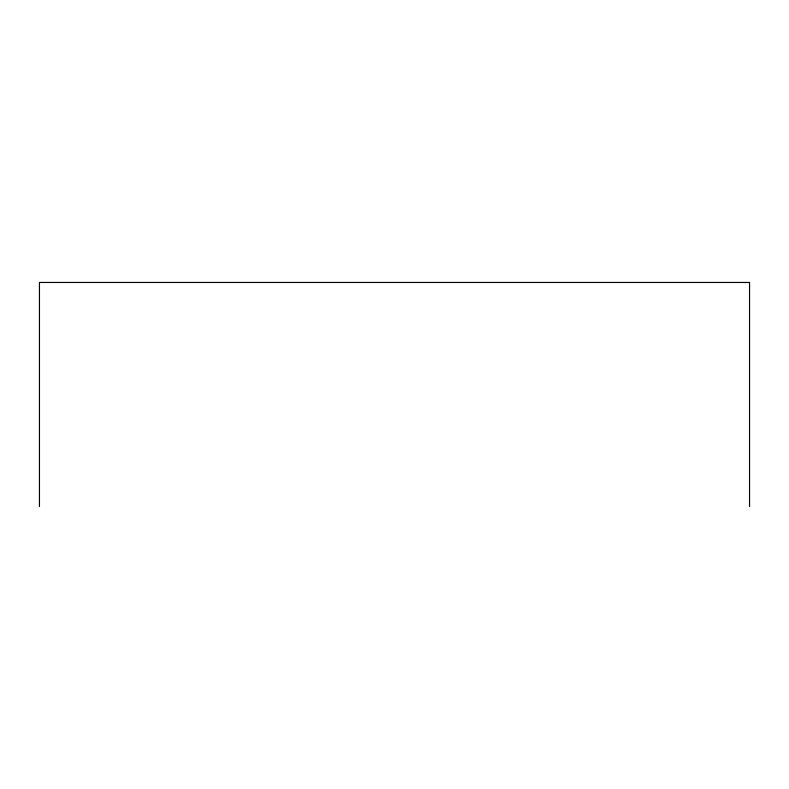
<?xml version="1.0" encoding="UTF-8"?>
<svg xmlns="http://www.w3.org/2000/svg" width="789" height="789" viewBox="0 0 789 789"><rect width="100%" height="100%" fill="white"/><g stroke="black" fill="none" stroke-linecap="round" stroke-linejoin="round"><path stroke-width="1.18" d="M749.55 506.538L749.55 282.462L39.45 282.462L39.45 506.538"/></g></svg>
